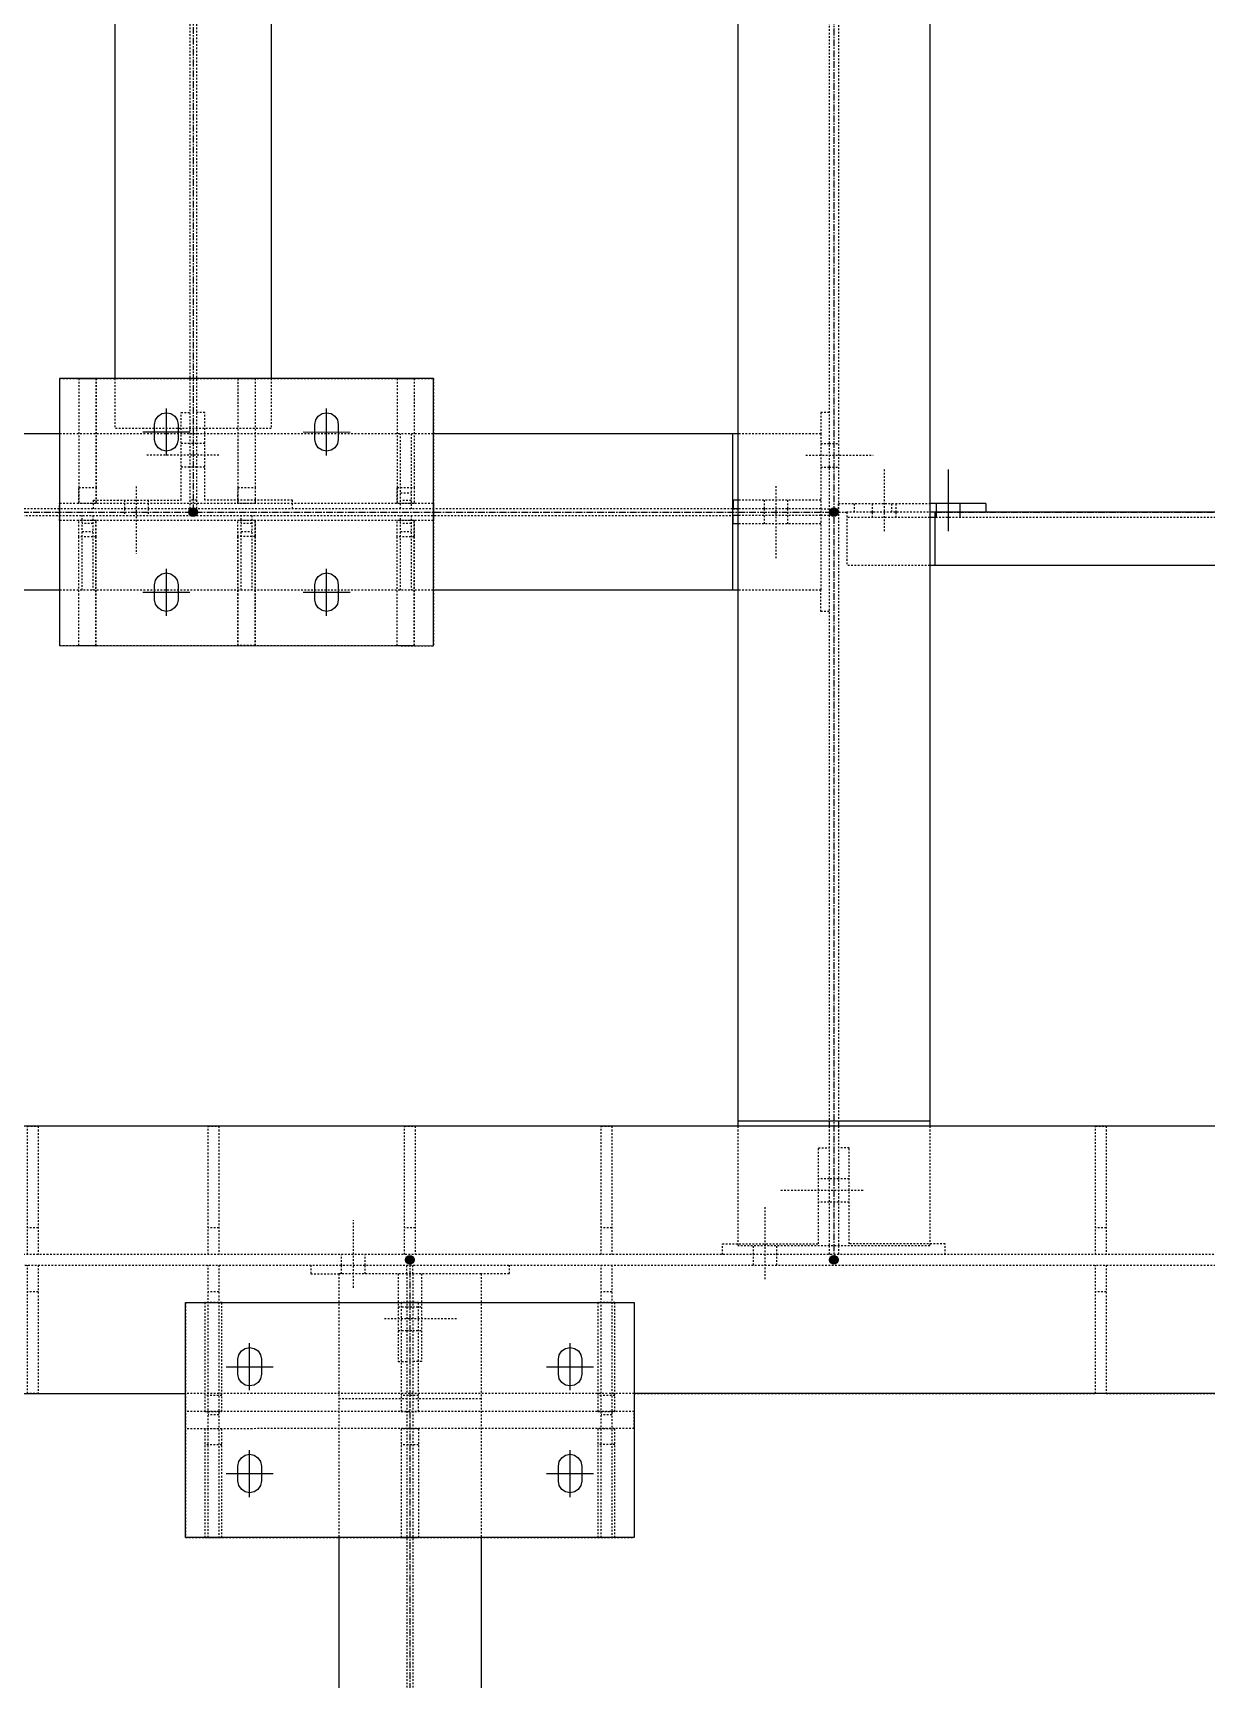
# Model space of a CAD drawing. Header units: millimetres. Extents: x 2102 to 20742, y 12631 to 26594.
# Drawn here: x 14482 to 15581, y 19128 to 20669 of the extents above; entities that cross this region are included whole.
import ezdxf

# ---------------------------------------------------------------- set-up
doc = ezdxf.new("R2010")
doc.units = ezdxf.units.MM
doc.linetypes.add('CENTER', pattern=[12.7, 7.9375, -1.5875, 1.5875, -1.5875])
doc.linetypes.add('DXK_LINE_DOT2', pattern=[3.9198, 1.9599, -1.9599])
for name, color, linetype in [('1', 7, 'Continuous'), ('2', 7, 'Continuous'), ('4', 7, 'Continuous')]:
    doc.layers.add(name, color=color, linetype=linetype)

# ---------------------------------------------------------------- blocks, each defined once
blk = doc.blocks.new('Part-116860372-116595 - 114867')
at = {"layer": '1', "color": 6, "linetype": 'DXK_LINE_DOT2'}
for p, q in [((17089.3, 19020.8), (17089.3, 18893.3)), ((17109.3, 19020.8), (17089.3, 19020.8)), ((17109.3, 18893.3), (17109.3, 19020.8)), ((17109.3, 18912.1), (17089.3, 18912.1)), ((17089.3, 18893.3), (17109.3, 18893.3))]:
    blk.add_line(p, q, dxfattribs=at)
blk = doc.blocks.new('Part-116860372-115945 - 114867')
at = {"layer": '1', "color": 6, "linetype": 'DXK_LINE_DOT2'}
for p, q in [((17213.3, 19064.6), (17213.3, 19054.6)), ((17213.3, 19054.6), (17246.1, 19054.6)), ((17315.8, 19054.6), (17315.8, 18952.1)), ((17325.8, 19054.6), (17325.8, 19064.6)), ((17315.8, 18952.1), (17325.8, 18952.1))]:
    blk.add_line(p, q, dxfattribs=at)
blk = doc.blocks.new('Part-116860372-114970 - 114867')
at = {"layer": '4', "linetype": 'Continuous'}
blk.add_hatch(color=4, dxfattribs=at).paths.add_polyline_path([(17825.6, 19940.8, -1), (17825.6, 19950.8, -1)])
at = {"layer": '1', "color": 6, "linetype": 'DXK_LINE_DOT2'}
for p, q in [((17356.8, 20037.3), (16919.3, 20037.3)), ((17810.2, 20037.3), (17713.1, 20037.3)), ((17810.2, 20037.3), (17810.2, 19854.3)), ((17706.8, 19949.8), (13838.1, 19949.8)), ((13838.1, 19941.9), (17706.8, 19941.9)), ((17810.2, 19949.8), (17713.1, 19949.8)), ((17810.2, 19941.9), (17713.1, 19941.9)), ((17356.8, 19854.3), (16919.3, 19854.3)), ((17810.2, 19854.3), (17706.8, 19854.3))]:
    blk.add_line(p, q, dxfattribs=at)
at = {"layer": '2', "color": 2, "linetype": 'Continuous'}
for p, q in [((16919.3, 20037.3), (13831.8, 20037.3)), ((17713.1, 20037.3), (17356.8, 20037.3)), ((17706.8, 20037.3), (17706.8, 19854.3)), ((17713.1, 19949.8), (17706.8, 19949.8)), ((17713.1, 19941.9), (17706.8, 19941.9)), ((16919.3, 19854.3), (13831.8, 19854.3)), ((17713.1, 19854.3), (17356.8, 19854.3))]:
    blk.add_line(p, q, dxfattribs=at)
at = {"layer": '4', "color": 4, "linetype": 'CENTER'}
blk.add_line((13700.6, 19945.8), (17825.6, 19945.8), dxfattribs=at)
at = {"layer": '4', "color": 4, "linetype": 'Continuous'}
blk.add_circle((17825.6, 19945.8), 5, dxfattribs=at)
blk = doc.blocks.new('Part-116860372-115044 - 114867')
at = {"layer": '4', "linetype": 'Continuous'}
for points in [[(17825.6, 19940.8, -1), (17825.6, 19950.8, -1)], [(19200.6, 19940.8, -1), (19200.6, 19950.8, -1)]]:
    blk.add_hatch(color=4, dxfattribs=at).paths.add_polyline_path(points)
at = {"layer": '1', "color": 6, "linetype": 'DXK_LINE_DOT2'}
for p, q in [((17840.9, 19945.8), (17840.9, 19883.3)), ((17944.3, 19945.8), (17840.9, 19945.8)), ((17938.1, 19939.6), (17840.9, 19939.6)), ((19111.1, 19939.6), (17944.3, 19939.6)), ((19111.1, 19945.8), (19187, 19945.8)), ((19187, 19939.6), (19117.3, 19939.6)), ((19187, 19945.8), (19187, 19883.3)), ((17938.1, 19883.3), (17840.9, 19883.3)), ((19187, 19883.3), (19117.3, 19883.3))]:
    blk.add_line(p, q, dxfattribs=at)
at = {"layer": '2', "color": 2, "linetype": 'Continuous'}
for p, q in [((17944.3, 19939.6), (17938.1, 19939.6)), ((19111.1, 19945.8), (17944.3, 19945.8)), ((17944.3, 19883.3), (17944.3, 19945.8)), ((19111.1, 19945.8), (19111.1, 19883.3)), ((19117.3, 19939.6), (19111.1, 19939.6)), ((19117.3, 19883.3), (17938.1, 19883.3))]:
    blk.add_line(p, q, dxfattribs=at)
at = {"layer": '4', "color": 4, "linetype": 'CENTER'}
for p, q in [((17825.6, 19945.8), (17840.9, 19945.8)), ((17944.3, 19945.8), (19111.1, 19945.8)), ((19187, 19945.8), (19200.6, 19945.8))]:
    blk.add_line(p, q, dxfattribs=at)
at = {"layer": '4', "color": 4, "linetype": 'Continuous'}
for centre in [(17825.6, 19945.8), (19200.6, 19945.8)]:
    blk.add_circle(centre, 5, dxfattribs=at)
blk = doc.blocks.new('Part-116860372-157426 - 114867')
at = {"layer": '1', "color": 6, "linetype": 'DXK_LINE_DOT2'}
for p, q in [((17093.1, 19227.1), (16894.3, 19227.1)), ((17323.1, 19227.1), (17105.6, 19227.1)), ((17553.1, 19227.1), (17335.6, 19227.1)), ((18131.8, 19227.1), (17565.6, 19227.1)), ((18343.1, 19227.1), (18144.3, 19227.1)), ((16894.3, 18914.6), (17066.8, 18914.6)), ((17591.8, 18914.6), (18131.8, 18914.6)), ((18144.3, 18914.6), (18316.8, 18914.6))]:
    blk.add_line(p, q, dxfattribs=at)
blk = doc.blocks.new('Bolt-116860372-115947 - 114867')
at = {"layer": '1', "color": 1, "linetype": 'DXK_LINE_DOT2'}
for p, q in [((17263.3, 19038.3), (17263.3, 19117.1)), ((17249.5, 19064.6), (17249.5, 19077.1)), ((17277, 19064.6), (17277, 19077.1)), ((17249.5, 19054.6), (17249.5, 19064.6)), ((17277, 19054.6), (17277, 19064.6))]:
    blk.add_line(p, q, dxfattribs=at)
blk = doc.blocks.new('Part-116860372-114969 - 114867')
at = {"layer": '4', "linetype": 'Continuous'}
blk.add_hatch(color=4, dxfattribs=at).paths.add_polyline_path([(17825.6, 19065.8, -1), (17825.6, 19075.8, -1)])
at = {"layer": '1', "color": 6, "linetype": 'DXK_LINE_DOT2'}
for p, q in [((17830.9, 24933.3), (17830.9, 19233.3)), ((17820.2, 23975.8), (17820.2, 19233.3)), ((17713.1, 19227.1), (17713.1, 19087.1)), ((17820.2, 19227.1), (17820.2, 19087.1)), ((17830.9, 19227.1), (17830.9, 19087.1)), ((17938.1, 19227.1), (17938.1, 19087.1)), ((17938.1, 19087.1), (17713.1, 19087.1))]:
    blk.add_line(p, q, dxfattribs=at)
at = {"layer": '2', "color": 2, "linetype": 'Continuous'}
for p, q in [((17713.1, 24939.6), (17713.1, 19227.1)), ((17938.1, 24939.6), (17938.1, 19227.1)), ((17938.1, 19233.3), (17713.1, 19233.3)), ((17820.2, 19233.3), (17820.2, 19227.1)), ((17830.9, 19233.3), (17830.9, 19227.1))]:
    blk.add_line(p, q, dxfattribs=at)
at = {"layer": '4', "color": 4, "linetype": 'CENTER'}
blk.add_line((17825.6, 25070.8), (17825.6, 19070.8), dxfattribs=at)
at = {"layer": '4', "color": 4, "linetype": 'Continuous'}
blk.add_circle((17825.6, 19070.8), 5, dxfattribs=at)
blk = doc.blocks.new('Part-116860372-114972 - 114867')
at = {"layer": '4', "linetype": 'Continuous'}
blk.add_hatch(color=4, dxfattribs=at).paths.add_polyline_path([(17075.6, 19940.8, -1), (17075.6, 19950.8, -1)])
at = {"layer": '1', "color": 6, "linetype": 'DXK_LINE_DOT2'}
for p, q in [((17071.6, 22461), (17071.6, 19959.8)), ((17079.5, 22461), (17079.5, 19959.8)), ((16984.1, 20102.1), (16984.1, 20043.6)), ((17167.1, 20102.1), (17167.1, 20043.6)), ((17167.1, 20043.6), (16984.1, 20043.6)), ((17079.5, 19959.8), (17071.6, 19959.8))]:
    blk.add_line(p, q, dxfattribs=at)
at = {"layer": '2', "color": 2, "linetype": 'Continuous'}
for p, q in [((16984.1, 21108.3), (16984.1, 20102.1)), ((17167.1, 21108.3), (17167.1, 20102.1))]:
    blk.add_line(p, q, dxfattribs=at)
at = {"layer": '4', "color": 4, "linetype": 'CENTER'}
blk.add_line((17075.6, 22570.8), (17075.6, 19945.8), dxfattribs=at)
at = {"layer": '4', "color": 4, "linetype": 'Continuous'}
blk.add_circle((17075.6, 19945.8), 5, dxfattribs=at)
blk = doc.blocks.new('Part-116860372-114988 - 114867')
at = {"layer": '4', "linetype": 'Continuous'}
blk.add_hatch(color=4, dxfattribs=at).paths.add_polyline_path([(17329.3, 19065.8, -1), (17329.3, 19075.8, -1)])
at = {"layer": '1', "color": 6, "linetype": 'DXK_LINE_DOT2'}
for p, q in [((17412.6, 19054.6), (17246.1, 19054.6)), ((17246.1, 19054.6), (17246.1, 18745.8)), ((17325.8, 19054.6), (17325.8, 15338.3)), ((17332.9, 19054.6), (17332.9, 15338.3)), ((17412.6, 19054.6), (17412.6, 18745.8)), ((17412.6, 18908.3), (17246.1, 18908.3))]:
    blk.add_line(p, q, dxfattribs=at)
at = {"layer": '2', "color": 2, "linetype": 'Continuous'}
for p, q in [((17246.1, 18745.8), (17246.1, 15645.8)), ((17412.6, 18745.8), (17412.6, 15645.8))]:
    blk.add_line(p, q, dxfattribs=at)
at = {"layer": '4', "color": 4, "linetype": 'CENTER'}
blk.add_line((17329.3, 19070.8), (17329.3, 15320.8), dxfattribs=at)
at = {"layer": '4', "color": 4, "linetype": 'Continuous'}
blk.add_circle((17329.3, 19070.8), 5, dxfattribs=at)
blk = doc.blocks.new('Bolt-116860372-149904 - 114867')
at = {"layer": '1', "color": 1, "linetype": 'DXK_LINE_DOT2'}
for p, q in [((17745.2, 19048.3), (17745.2, 19133.3)), ((17731.4, 19077.1), (17731.4, 19089.6)), ((17758.9, 19077.1), (17758.9, 19089.6)), ((17731.4, 19064.6), (17731.4, 19077.1)), ((17758.9, 19064.6), (17758.9, 19077.1))]:
    blk.add_line(p, q, dxfattribs=at)
blk = doc.blocks.new('Part-116860372-116450 - 114867')
at = {"layer": '1', "color": 6, "linetype": 'DXK_LINE_DOT2'}
for p, q in [((17318.2, 19949.8), (17318.2, 20037.3)), ((17330.7, 20037.3), (17330.7, 19949.8)), ((17318.2, 19968.5), (17330.7, 19968.5)), ((17330.7, 19959.3), (17318.2, 19959.3))]:
    blk.add_line(p, q, dxfattribs=at)
blk = doc.blocks.new('Part-116860372-115112 - 114867')
at = {"layer": '1', "color": 6, "linetype": 'DXK_LINE_DOT2'}
blk.add_line((17591.8, 18914.6), (17066.8, 18914.6), dxfattribs=at)
at = {"layer": '2', "color": 2, "linetype": 'Continuous'}
for p, q in [((20038.1, 19227.1), (9419.3, 19227.1)), ((9419.3, 18914.6), (17066.8, 18914.6)), ((18316.8, 18914.6), (17591.8, 18914.6))]:
    blk.add_line(p, q, dxfattribs=at)
blk = doc.blocks.new('Part-116860372-115114 - 114867')
at = {"layer": '1', "color": 6, "linetype": 'DXK_LINE_DOT2'}
for p, q in [((20038.1, 19077.1), (9419.3, 19077.1)), ((9419.3, 19064.6), (20038.1, 19064.6))]:
    blk.add_line(p, q, dxfattribs=at)
blk = doc.blocks.new('Part-116860372-116442 - 114867')
at = {"layer": '2', "color": 2, "linetype": 'Continuous'}
for p, q in [((16919.3, 20102.1), (16919.3, 19789.6)), ((17356.8, 20102), (16919.3, 20102.1)), ((17356.8, 19789.5), (17356.8, 20102)), ((16919.3, 19789.6), (17356.8, 19789.5))]:
    blk.add_line(p, q, dxfattribs=at)
blk = doc.blocks.new('Bolt-116860372-115772 - 114867')
at = {"layer": '1', "color": 1, "linetype": 'DXK_LINE_DOT2'}
for p, q in [((17884.7, 19923.3), (17884.7, 19995.8)), ((17870.9, 19945.8), (17870.9, 19955.8)), ((17898.4, 19945.8), (17898.4, 19955.8)), ((17870.9, 19939.6), (17870.9, 19945.8)), ((17898.4, 19939.6), (17898.4, 19945.8))]:
    blk.add_line(p, q, dxfattribs=at)
at = {"layer": '2', "color": 1, "linetype": 'Continuous'}
for p, q in [((17959.7, 19923.3), (17959.7, 19995.8)), ((17945.9, 19945.8), (17945.9, 19955.8)), ((17973.4, 19945.8), (17973.4, 19955.8)), ((17945.9, 19939.6), (17945.9, 19945.8)), ((17973.4, 19939.6), (17973.4, 19945.8))]:
    blk.add_line(p, q, dxfattribs=at)
blk = doc.blocks.new('Part-116860372-149910 - 114867')
at = {"layer": '1', "color": 6, "linetype": 'DXK_LINE_DOT2'}
for p, q in [((16881.8, 19077.1), (16881.8, 19227.1)), ((16881.8, 19227.1), (16894.3, 19227.1)), ((16894.3, 19227.1), (16894.3, 19077.1)), ((16894.3, 19108.3), (16881.8, 19108.3))]:
    blk.add_line(p, q, dxfattribs=at)
blk = doc.blocks.new('Part-116860372-116609 - 114867')
at = {"layer": '1', "color": 6, "linetype": 'DXK_LINE_DOT2'}
for p, q in [((17553.1, 19077.1), (17553.1, 19227.1)), ((17553.1, 19227.1), (17565.6, 19227.1)), ((17565.6, 19227.1), (17565.6, 19077.1)), ((17565.6, 19108.3), (17553.1, 19108.3))]:
    blk.add_line(p, q, dxfattribs=at)
blk = doc.blocks.new('Part-116860372-115512 - 114867')
at = {"layer": '1', "color": 6, "linetype": 'DXK_LINE_DOT2'}
for p, q in [((17089.5, 20062.3), (17079.5, 20062.3)), ((17089.5, 19959.8), (17089.5, 20062.3)), ((17079.5, 19959.8), (17079.5, 19949.8)), ((17192, 19959.8), (17089.5, 19959.8)), ((17192, 19949.8), (17192, 19959.8))]:
    blk.add_line(p, q, dxfattribs=at)
blk = doc.blocks.new('Part-116860372-149907 - 114867')
at = {"layer": '1', "color": 6, "linetype": 'DXK_LINE_DOT2'}
for p, q in [((18131.8, 18914.6), (18131.8, 19064.6)), ((18144.3, 19064.6), (18144.3, 18914.6)), ((18144.3, 19033.3), (18131.8, 19033.3)), ((18144.3, 18914.6), (18131.8, 18914.6))]:
    blk.add_line(p, q, dxfattribs=at)
blk = doc.blocks.new('Part-116860372-149911 - 114867')
at = {"layer": '1', "color": 6, "linetype": 'DXK_LINE_DOT2'}
for p, q in [((16881.8, 18914.6), (16881.8, 19064.6)), ((16894.3, 19064.6), (16894.3, 18914.6)), ((16894.3, 19033.3), (16881.8, 19033.3)), ((16894.3, 18914.6), (16881.8, 18914.6))]:
    blk.add_line(p, q, dxfattribs=at)
blk = doc.blocks.new('Part-116860372-116598 - 114867')
at = {"layer": '1', "color": 6, "linetype": 'DXK_LINE_DOT2'}
for p, q in [((17319.3, 19020.8), (17319.3, 18893.3)), ((17339.3, 19020.8), (17319.3, 19020.8)), ((17339.3, 18893.3), (17339.3, 19020.8)), ((17339.3, 18912.1), (17319.3, 18912.1)), ((17319.3, 18893.3), (17339.3, 18893.3))]:
    blk.add_line(p, q, dxfattribs=at)
blk = doc.blocks.new('Part-116860372-116596 - 114867')
at = {"layer": '1', "color": 6, "linetype": 'DXK_LINE_DOT2'}
for p, q in [((17066.8, 19020.8), (17591.8, 19020.9)), ((17066.8, 19020.8), (17066.8, 18745.8)), ((17591.8, 19020.9), (17591.8, 18745.9)), ((17066.8, 18745.8), (17591.8, 18745.9))]:
    blk.add_line(p, q, dxfattribs=at)
blk = doc.blocks.new('Part-116860372-115511 - 114867')
at = {"layer": '1', "color": 6, "linetype": 'DXK_LINE_DOT2'}
for p, q in [((17061.6, 19959.8), (17061.6, 20062.3)), ((17061.6, 20062.3), (17071.6, 20062.3)), ((16959.1, 19949.8), (16959.1, 19959.8)), ((16959.1, 19959.8), (17061.6, 19959.8)), ((17071.6, 19959.8), (17071.6, 19949.8))]:
    blk.add_line(p, q, dxfattribs=at)
blk = doc.blocks.new('Bolt-116860372-115513 - 114867')
at = {"layer": '1', "color": 1, "linetype": 'DXK_LINE_DOT2'}
for p, q in [((17071.6, 20026), (17061.6, 20026)), ((17079.5, 20026), (17071.6, 20026)), ((17089.5, 20026), (17079.5, 20026)), ((17105.8, 20012.3), (17020.8, 20012.3)), ((17071.6, 19998.5), (17061.6, 19998.5)), ((17079.5, 19998.5), (17071.6, 19998.5)), ((17089.5, 19998.5), (17079.5, 19998.5))]:
    blk.add_line(p, q, dxfattribs=at)
blk = doc.blocks.new('Part-116860372-115523 - 114867')
at = {"layer": '1', "color": 6, "linetype": 'DXK_LINE_DOT2'}
for p, q in [((17713.1, 19941.9), (17707.7, 19941.9)), ((17820.2, 19941.9), (17810.2, 19941.9)), ((17810.2, 19931.9), (17713.1, 19931.9)), ((17810.2, 19829.4), (17810.2, 19854.3)), ((17820.2, 19829.4), (17810.2, 19829.4))]:
    blk.add_line(p, q, dxfattribs=at)
at = {"layer": '2', "color": 2, "linetype": 'Continuous'}
for p, q in [((17707.7, 19931.9), (17707.7, 19941.9)), ((17713.1, 19931.9), (17707.7, 19931.9))]:
    blk.add_line(p, q, dxfattribs=at)
blk = doc.blocks.new('Part-116860372-115524 - 114867')
at = {"layer": '1', "color": 6, "linetype": 'DXK_LINE_DOT2'}
for p, q in [((17820.2, 20062.3), (17810.2, 20062.3)), ((17810.2, 20062.3), (17810.2, 20037.3)), ((17810.2, 19959.8), (17713.1, 19959.8)), ((17707.7, 19949.8), (17713.1, 19949.8)), ((17810.2, 19949.8), (17820.2, 19949.8))]:
    blk.add_line(p, q, dxfattribs=at)
at = {"layer": '2', "color": 2, "linetype": 'Continuous'}
for p, q in [((17707.7, 19959.8), (17707.7, 19949.8)), ((17713.1, 19959.8), (17707.7, 19959.8))]:
    blk.add_line(p, q, dxfattribs=at)
blk = doc.blocks.new('Bolt-116860372-115525 - 114867')
at = {"layer": '1', "color": 1, "linetype": 'DXK_LINE_DOT2'}
for p, q in [((17757.7, 19976), (17757.7, 19891)), ((17743.9, 19959.8), (17743.9, 19949.8)), ((17771.4, 19959.8), (17771.4, 19949.8)), ((17743.9, 19949.8), (17743.9, 19941.9)), ((17743.9, 19941.9), (17743.9, 19931.9)), ((17771.4, 19949.8), (17771.4, 19941.9)), ((17771.4, 19941.9), (17771.4, 19931.9))]:
    blk.add_line(p, q, dxfattribs=at)
blk = doc.blocks.new('Bolt-116860372-115529 - 114867')
at = {"layer": '1', "color": 1, "linetype": 'DXK_LINE_DOT2'}
for p, q in [((17009.1, 19975.8), (17009.1, 19897)), ((16995.4, 19959.8), (16995.4, 19949.8)), ((17022.9, 19959.8), (17022.9, 19949.8)), ((16995.4, 19949.8), (16995.4, 19941.9)), ((17022.9, 19949.8), (17022.9, 19941.9))]:
    blk.add_line(p, q, dxfattribs=at)
blk = doc.blocks.new('Bolt-116860372-115530 - 114867')
at = {"layer": '1', "color": 1, "linetype": 'DXK_LINE_DOT2'}
for p, q in [((17810.2, 20026), (17820.2, 20026)), ((17820.2, 20026), (17830.9, 20026)), ((17792.8, 20012.3), (17871.5, 20012.3)), ((17810.2, 19998.5), (17820.2, 19998.5)), ((17820.2, 19998.5), (17830.9, 19998.5))]:
    blk.add_line(p, q, dxfattribs=at)
blk = doc.blocks.new('Bolt-116860372-116449 - 114867')
at = {"layer": '2', "color": 1, "linetype": 'Continuous'}
for p, q in [((17030.6, 20048.3), (17031.6, 20053.6)), ((17031.6, 20053.6), (17034.6, 20058)), ((17034.6, 20058), (17039.1, 20061)), ((17039.1, 20061), (17044.3, 20062.1)), ((17044.3, 20012.1), (17044.3, 20067.1)), ((17044.3, 20062.1), (17044.3, 20062.1)), ((17044.3, 20062.1), (17049.6, 20061)), ((17049.6, 20061), (17054.1, 20058)), ((17054.1, 20058), (17057, 20053.6)), ((17057, 20053.6), (17058.1, 20048.3)), ((17218.1, 20048.3), (17219.1, 20053.6)), ((17219.1, 20053.6), (17222.1, 20058)), ((17222.1, 20058), (17226.6, 20061)), ((17226.6, 20061), (17231.8, 20062.1)), ((17231.8, 20012.1), (17231.8, 20067.1)), ((17231.8, 20062.1), (17231.8, 20062.1)), ((17231.8, 20062.1), (17237.1, 20061)), ((17237.1, 20061), (17241.6, 20058)), ((17241.6, 20058), (17244.5, 20053.6)), ((17244.5, 20053.6), (17245.6, 20048.3)), ((17016.8, 20039.6), (17071.8, 20039.6)), ((17030.6, 20030.8), (17030.6, 20048.3)), ((17058.1, 20048.3), (17058.1, 20030.8)), ((17204.3, 20039.6), (17259.3, 20039.5)), ((17218.1, 20030.8), (17218.1, 20048.3)), ((17245.6, 20048.3), (17245.6, 20030.8)), ((17031.6, 20025.6), (17030.6, 20030.8)), ((17034.6, 20021.1), (17031.6, 20025.6)), ((17039.1, 20018.1), (17034.6, 20021.1)), ((17044.3, 20017.1), (17039.1, 20018.1)), ((17049.6, 20018.1), (17044.3, 20017.1)), ((17044.3, 20017.1), (17044.3, 20017.1)), ((17054.1, 20021.1), (17049.6, 20018.1)), ((17057, 20025.6), (17054.1, 20021.1)), ((17058.1, 20030.8), (17057, 20025.6)), ((17219.1, 20025.5), (17218.1, 20030.8)), ((17222.1, 20021.1), (17219.1, 20025.5)), ((17226.6, 20018.1), (17222.1, 20021.1)), ((17231.8, 20017.1), (17226.6, 20018.1)), ((17237.1, 20018.1), (17231.8, 20017.1)), ((17231.8, 20017.1), (17231.8, 20017.1)), ((17241.6, 20021.1), (17237.1, 20018.1)), ((17244.5, 20025.5), (17241.6, 20021.1)), ((17245.6, 20030.8), (17244.5, 20025.5)), ((17044.3, 19824.6), (17044.3, 19879.6)), ((17231.8, 19824.6), (17231.8, 19879.6)), ((17030.6, 19860.8), (17031.6, 19866.1)), ((17030.6, 19843.3), (17030.6, 19860.8)), ((17031.6, 19866.1), (17034.6, 19870.5)), ((17034.6, 19870.5), (17039.1, 19873.5)), ((17039.1, 19873.5), (17044.3, 19874.6)), ((17044.3, 19874.6), (17044.3, 19874.6)), ((17044.3, 19874.6), (17049.6, 19873.5)), ((17049.6, 19873.5), (17054, 19870.5)), ((17054, 19870.5), (17057, 19866.1)), ((17057, 19866.1), (17058.1, 19860.8)), ((17058.1, 19860.8), (17058.1, 19843.3)), ((17218.1, 19860.8), (17219.1, 19866.1)), ((17218.1, 19843.3), (17218.1, 19860.8)), ((17219.1, 19866.1), (17222.1, 19870.5)), ((17222.1, 19870.5), (17226.6, 19873.5)), ((17226.6, 19873.5), (17231.8, 19874.6)), ((17231.8, 19874.6), (17231.8, 19874.6)), ((17231.8, 19874.6), (17237.1, 19873.5)), ((17237.1, 19873.5), (17241.5, 19870.5)), ((17241.5, 19870.5), (17244.5, 19866.1)), ((17244.5, 19866.1), (17245.6, 19860.8)), ((17245.6, 19860.8), (17245.6, 19843.3)), ((17016.8, 19852.1), (17071.8, 19852.1)), ((17031.6, 19838.1), (17030.6, 19843.3)), ((17058.1, 19843.3), (17057, 19838.1)), ((17204.3, 19852.1), (17259.3, 19852)), ((17219.1, 19838), (17218.1, 19843.3)), ((17245.6, 19843.3), (17244.5, 19838)), ((17034.6, 19833.6), (17031.6, 19838.1)), ((17039.1, 19830.6), (17034.6, 19833.6)), ((17044.3, 19829.6), (17039.1, 19830.6)), ((17049.6, 19830.6), (17044.3, 19829.6)), ((17044.3, 19829.6), (17044.3, 19829.6)), ((17054, 19833.6), (17049.6, 19830.6)), ((17057, 19838.1), (17054, 19833.6)), ((17222.1, 19833.6), (17219.1, 19838)), ((17226.6, 19830.6), (17222.1, 19833.6)), ((17231.8, 19829.6), (17226.6, 19830.6)), ((17237.1, 19830.6), (17231.8, 19829.6)), ((17231.8, 19829.6), (17231.8, 19829.6)), ((17241.5, 19833.6), (17237.1, 19830.6)), ((17244.5, 19838), (17241.5, 19833.6))]:
    blk.add_line(p, q, dxfattribs=at)
blk = doc.blocks.new('Bolt-116860372-115946 - 114867')
at = {"layer": '1', "color": 1, "linetype": 'DXK_LINE_DOT2'}
for p, q in [((17315.8, 19015.8), (17325.8, 19015.8)), ((17325.8, 19015.8), (17332.9, 19015.8)), ((17332.9, 19015.8), (17342.9, 19015.8)), ((17299.5, 19002.1), (17384.5, 19002.1)), ((17315.8, 18988.3), (17325.8, 18988.3)), ((17325.8, 18988.3), (17332.9, 18988.3)), ((17332.9, 18988.3), (17342.9, 18988.3))]:
    blk.add_line(p, q, dxfattribs=at)
blk = doc.blocks.new('Part-116860372-116447 - 114867')
at = {"layer": '1', "color": 6, "linetype": 'DXK_LINE_DOT2'}
for p, q in [((16962, 19935.8), (16941.9, 19935.8)), ((16941.9, 19917), (16941.9, 19935.8)), ((16962, 19917), (16941.9, 19917)), ((16941.9, 19789.6), (16941.9, 19917)), ((16942, 19917), (16942, 19935.8)), ((16942, 19789.6), (16942, 19917)), ((16961.9, 19917), (16961.9, 19935.8)), ((16961.9, 19935.8), (16962, 19935.8)), ((16961.9, 19789.5), (16961.9, 19917)), ((16962, 19917), (16962, 19935.8)), ((16962, 19789.6), (16962, 19917)), ((16961.9, 19789.5), (16962, 19789.5))]:
    blk.add_line(p, q, dxfattribs=at)
at = {"layer": '2', "color": 2, "linetype": 'Continuous'}
for p, q in [((16941.9, 19789.5), (16941.9, 19789.6)), ((16962, 19789.5), (16941.9, 19789.5)), ((16942, 19789.5), (16942, 19789.6)), ((16962, 19789.5), (16962, 19789.6))]:
    blk.add_line(p, q, dxfattribs=at)
blk = doc.blocks.new('Part-116860372-116441 - 114867')
at = {"layer": '1', "color": 6, "linetype": 'DXK_LINE_DOT2'}
for p, q in [((17314.4, 20102), (17314.4, 19974.6)), ((17314.5, 20102.1), (17334.4, 20102.1)), ((17314.5, 20102), (17314.5, 19974.6)), ((17334.4, 20102.1), (17334.4, 19974.6)), ((17334.5, 20102), (17334.5, 19974.6)), ((17314.4, 19974.6), (17314.4, 19955.8)), ((17314.4, 19974.6), (17334.5, 19974.6)), ((17314.5, 19955.8), (17314.5, 19974.6)), ((17334.4, 19974.6), (17334.4, 19955.8)), ((17334.5, 19974.6), (17334.5, 19955.8)), ((17314.4, 19955.8), (17314.5, 19955.8)), ((17334.5, 19955.8), (17314.4, 19955.8))]:
    blk.add_line(p, q, dxfattribs=at)
at = {"layer": '2', "color": 2, "linetype": 'Continuous'}
for p, q in [((17314.5, 20102.1), (17314.4, 20102.1)), ((17314.4, 20102.1), (17314.4, 20102)), ((17314.4, 20102.1), (17314.5, 20102.1)), ((17314.5, 20102.1), (17314.5, 20102)), ((17314.5, 20102.1), (17334.5, 20102.1)), ((17334.5, 20102.1), (17334.5, 20102))]:
    blk.add_line(p, q, dxfattribs=at)
blk = doc.blocks.new('Part-116860372-116608 - 114867')
at = {"layer": '1', "color": 6, "linetype": 'DXK_LINE_DOT2'}
for p, q in [((17553.1, 18745.9), (17553.1, 19064.6)), ((17565.6, 19064.6), (17565.6, 18745.9)), ((17565.6, 19033.3), (17553.1, 19033.3)), ((17565.6, 18889.6), (17553.1, 18889.6)), ((17565.6, 18745.9), (17553.1, 18745.9))]:
    blk.add_line(p, q, dxfattribs=at)
blk = doc.blocks.new('Part-116860372-116612 - 114867')
at = {"layer": '1', "color": 6, "linetype": 'DXK_LINE_DOT2'}
for p, q in [((17093.1, 19077.1), (17093.1, 19227.1)), ((17093.1, 19227.1), (17105.6, 19227.1)), ((17105.6, 19227.1), (17105.6, 19077.1)), ((17105.6, 19108.3), (17093.1, 19108.3))]:
    blk.add_line(p, q, dxfattribs=at)
blk = doc.blocks.new('Part-116860372-115769 - 114867')
at = {"layer": '1', "color": 6, "linetype": 'DXK_LINE_DOT2'}
for p, q in [((17830.9, 19945.8), (17830.9, 19955.8)), ((17830.9, 19955.8), (17938.1, 19955.8)), ((17849.7, 19945.8), (17849.7, 19955.8)), ((17893.4, 19945.8), (17893.4, 19955.8))]:
    blk.add_line(p, q, dxfattribs=at)
at = {"layer": '2', "color": 2, "linetype": 'Continuous'}
for p, q in [((18003.4, 19955.8), (17938.1, 19955.8)), ((18003.4, 19955.8), (18003.4, 19945.8)), ((17944.3, 19945.8), (17938.1, 19945.8))]:
    blk.add_line(p, q, dxfattribs=at)
blk = doc.blocks.new('Part-116860372-116593 - 114867')
at = {"layer": '1', "color": 6, "linetype": 'DXK_LINE_DOT2'}
for p, q in [((17591.8, 18893.4), (17066.8, 18893.3)), ((17066.8, 18873.3), (17066.8, 18893.3)), ((17591.8, 18873.4), (17591.8, 18893.4)), ((17591.8, 18873.4), (17066.8, 18873.3))]:
    blk.add_line(p, q, dxfattribs=at)
blk = doc.blocks.new('Part-116860372-116597 - 114867')
at = {"layer": '1', "color": 6, "linetype": 'DXK_LINE_DOT2'}
for p, q in [((17109.3, 18873.3), (17089.3, 18873.3)), ((17089.3, 18873.3), (17089.3, 18745.8)), ((17109.3, 18745.8), (17109.3, 18873.3)), ((17109.3, 18854.5), (17089.3, 18854.5)), ((17089.3, 18745.8), (17109.3, 18745.8))]:
    blk.add_line(p, q, dxfattribs=at)
blk = doc.blocks.new('Part-116860372-115944 - 114867')
at = {"layer": '1', "color": 6, "linetype": 'DXK_LINE_DOT2'}
for p, q in [((17332.9, 19054.6), (17332.9, 19064.6)), ((17342.9, 19054.6), (17342.9, 18952.1)), ((17445.4, 19054.6), (17412.6, 19054.6)), ((17445.4, 19064.6), (17445.4, 19054.6)), ((17342.9, 18952.1), (17332.9, 18952.1))]:
    blk.add_line(p, q, dxfattribs=at)
blk = doc.blocks.new('Part-116860372-116601 - 114867')
at = {"layer": '1', "color": 6, "linetype": 'DXK_LINE_DOT2'}
for p, q in [((17569.3, 18873.3), (17549.3, 18873.3)), ((17549.3, 18873.3), (17549.3, 18745.9)), ((17569.3, 18745.9), (17569.3, 18873.3)), ((17569.3, 18854.6), (17549.3, 18854.6)), ((17549.3, 18745.9), (17569.3, 18745.9))]:
    blk.add_line(p, q, dxfattribs=at)
blk = doc.blocks.new('Part-116860372-115991 - 114867')
at = {"layer": '1', "color": 6, "linetype": 'DXK_LINE_DOT2'}
for p, q in [((17807.7, 19089.6), (17807.7, 19202.1)), ((17807.7, 19202.1), (17820.2, 19202.1)), ((17695.2, 19077.1), (17695.2, 19089.6)), ((17695.2, 19089.6), (17807.7, 19089.6)), ((17820.2, 19087.1), (17820.2, 19077.1))]:
    blk.add_line(p, q, dxfattribs=at)
blk = doc.blocks.new('Part-116860372-115992 - 114867')
at = {"layer": '1', "color": 6, "linetype": 'DXK_LINE_DOT2'}
for p, q in [((17843.4, 19202.1), (17830.9, 19202.1)), ((17843.4, 19089.6), (17843.4, 19202.1)), ((17955.9, 19089.6), (17843.4, 19089.6)), ((17955.9, 19077.1), (17955.9, 19089.6)), ((17830.9, 19087.1), (17830.9, 19077.1))]:
    blk.add_line(p, q, dxfattribs=at)
blk = doc.blocks.new('Bolt-116860372-115993 - 114867')
at = {"layer": '1', "color": 1, "linetype": 'DXK_LINE_DOT2'}
for p, q in [((17820.2, 19165.8), (17807.7, 19165.8)), ((17830.9, 19165.8), (17820.2, 19165.8)), ((17843.4, 19165.8), (17830.9, 19165.8)), ((17859.7, 19152.1), (17762.2, 19152.1)), ((17820.2, 19138.3), (17807.7, 19138.3)), ((17830.9, 19138.3), (17820.2, 19138.3)), ((17843.4, 19138.3), (17830.9, 19138.3))]:
    blk.add_line(p, q, dxfattribs=at)
blk = doc.blocks.new('Part-116860372-116448 - 114867')
at = {"layer": '1', "color": 6, "linetype": 'DXK_LINE_DOT2'}
for p, q in [((17148.1, 19935.8), (17128.1, 19935.8)), ((17128.2, 19917.1), (17128.1, 19935.8)), ((17128.1, 19917.1), (17128.1, 19935.8)), ((17148.2, 19917.1), (17128.1, 19917.1)), ((17128.1, 19789.6), (17128.1, 19917.1)), ((17128.2, 19789.6), (17128.2, 19917.1)), ((17148.1, 19935.8), (17148.2, 19917.1)), ((17148.1, 19917.1), (17148.1, 19935.8)), ((17148.1, 19935.8), (17148.1, 19935.8)), ((17148.1, 19789.6), (17148.1, 19917.1)), ((17148.2, 19917.1), (17148.2, 19789.6)), ((17148.2, 19789.6), (17128.1, 19789.6)), ((17148.1, 19789.6), (17148.2, 19789.6))]:
    blk.add_line(p, q, dxfattribs=at)
blk = doc.blocks.new('Part-116860372-116452 - 114867')
at = {"layer": '1', "color": 6, "linetype": 'DXK_LINE_DOT2'}
for p, q in [((17131.9, 19854.3), (17131.9, 19941.9)), ((17144.4, 19941.9), (17144.4, 19854.3)), ((17144.4, 19932.4), (17131.9, 19932.4)), ((17131.9, 19923.1), (17144.4, 19923.1))]:
    blk.add_line(p, q, dxfattribs=at)
blk = doc.blocks.new('Part-116860372-116440 - 114867')
at = {"layer": '1', "color": 6, "linetype": 'DXK_LINE_DOT2'}
for p, q in [((16919.4, 19935.8), (16919.4, 19955.8)), ((16919.4, 19935.8), (16919.4, 19955.8)), ((16919.4, 19955.8), (16919.4, 19955.8)), ((17356.8, 19955.8), (16919.4, 19955.8)), ((17356.9, 19935.8), (17356.9, 19955.8)), ((16919.4, 19935.8), (16919.4, 19935.8)), ((17356.8, 19935.8), (16919.4, 19935.8))]:
    blk.add_line(p, q, dxfattribs=at)
at = {"layer": '2', "color": 2, "linetype": 'Continuous'}
for p, q in [((17356.8, 19955.8), (17356.9, 19955.8)), ((17356.9, 19955.8), (17356.9, 19935.8)), ((17356.9, 19935.8), (17356.8, 19935.8))]:
    blk.add_line(p, q, dxfattribs=at)
blk = doc.blocks.new('Part-116860372-116444 - 114867')
at = {"layer": '1', "color": 6, "linetype": 'DXK_LINE_DOT2'}
for p, q in [((17128.1, 20102.1), (17128.2, 20102.1)), ((17128.1, 20102.1), (17128.1, 19974.5)), ((17128.1, 20102.1), (17148.2, 20102.1)), ((17128.2, 19974.5), (17128.2, 20102.1)), ((17148.1, 20102.1), (17148.1, 19974.5)), ((17148.2, 20102.1), (17148.2, 19974.5)), ((17128.1, 19955.8), (17128.2, 19974.5)), ((17128.1, 19974.5), (17128.1, 19955.8)), ((17128.1, 19974.5), (17148.2, 19974.5)), ((17148.2, 19974.5), (17148.1, 19955.8)), ((17148.1, 19974.5), (17148.1, 19955.8)), ((17128.1, 19955.8), (17128.1, 19955.8)), ((17148.1, 19955.8), (17128.1, 19955.8))]:
    blk.add_line(p, q, dxfattribs=at)
blk = doc.blocks.new('Part-116860372-116443 - 114867')
at = {"layer": '1', "color": 6, "linetype": 'DXK_LINE_DOT2'}
for p, q in [((16941.9, 20102.1), (16941.9, 19974.6)), ((16942, 20102.1), (16942, 19974.6)), ((16942, 20102.1), (16961.9, 20102.1)), ((16961.9, 20102.1), (16961.9, 19974.6)), ((16962, 20102.1), (16962, 19974.6)), ((16941.9, 19974.6), (16941.9, 19955.8)), ((16941.9, 19974.6), (16962, 19974.6)), ((16942, 19955.8), (16942, 19974.6)), ((16961.9, 19974.6), (16961.9, 19955.8)), ((16962, 19974.6), (16962, 19955.8)), ((16941.9, 19955.8), (16942, 19955.8)), ((16962, 19955.8), (16941.9, 19955.8))]:
    blk.add_line(p, q, dxfattribs=at)
at = {"layer": '2', "color": 2, "linetype": 'Continuous'}
for p, q in [((16942, 20102.1), (16941.9, 20102.1)), ((16941.9, 20102.1), (16941.9, 20102.1)), ((16941.9, 20102.1), (16942, 20102.1)), ((16942, 20102.1), (16942, 20102.1)), ((16942, 20102.1), (16962, 20102.1)), ((16962, 20102.1), (16962, 20102.1))]:
    blk.add_line(p, q, dxfattribs=at)
blk = doc.blocks.new('Part-116860372-116445 - 114867')
at = {"layer": '1', "color": 6, "linetype": 'DXK_LINE_DOT2'}
for p, q in [((16919.3, 20102.1), (16919.3, 19789.6)), ((16919.3, 20102.1), (17356.8, 20102)), ((17356.8, 20102), (17356.8, 19789.5)), ((16919.3, 19789.6), (17356.8, 19789.5))]:
    blk.add_line(p, q, dxfattribs=at)
blk = doc.blocks.new('Part-116860372-116446 - 114867')
at = {"layer": '1', "color": 6, "linetype": 'DXK_LINE_DOT2'}
for p, q in [((17334.5, 19935.8), (17314.4, 19935.8)), ((17314.4, 19917), (17314.4, 19935.8)), ((17334.5, 19917), (17314.4, 19917)), ((17314.4, 19789.5), (17314.4, 19917)), ((17314.5, 19917), (17314.5, 19935.8)), ((17314.5, 19789.5), (17314.5, 19917)), ((17334.4, 19917), (17334.4, 19935.8)), ((17334.4, 19935.8), (17334.5, 19935.8)), ((17334.4, 19789.5), (17334.4, 19917)), ((17334.5, 19935.8), (17334.5, 19917)), ((17334.5, 19917), (17334.5, 19789.5)), ((17334.4, 19789.5), (17334.5, 19789.5))]:
    blk.add_line(p, q, dxfattribs=at)
at = {"layer": '2', "color": 2, "linetype": 'Continuous'}
blk.add_line((17334.5, 19789.5), (17314.4, 19789.5), dxfattribs=at)
blk = doc.blocks.new('Part-116860372-116451 - 114867')
at = {"layer": '1', "color": 6, "linetype": 'DXK_LINE_DOT2'}
for p, q in [((17318.2, 19854.3), (17318.2, 19941.9)), ((17330.7, 19941.9), (17330.7, 19854.3)), ((17330.7, 19932.4), (17318.2, 19932.4)), ((17318.2, 19923.1), (17330.7, 19923.1))]:
    blk.add_line(p, q, dxfattribs=at)
blk = doc.blocks.new('Part-116860372-116453 - 114867')
at = {"layer": '1', "color": 6, "linetype": 'DXK_LINE_DOT2'}
for p, q in [((16945.7, 19854.3), (16945.7, 19941.9)), ((16958.2, 19941.9), (16958.2, 19854.3)), ((16958.2, 19932.4), (16945.7, 19932.4)), ((16945.7, 19923.1), (16958.2, 19923.1))]:
    blk.add_line(p, q, dxfattribs=at)
blk = doc.blocks.new('Part-116860372-116594 - 114867')
at = {"layer": '2', "color": 2, "linetype": 'Continuous'}
for p, q in [((17066.8, 19020.8), (17591.8, 19020.9)), ((17066.8, 18745.8), (17066.8, 19020.8)), ((17591.8, 19020.9), (17591.8, 18745.9)), ((17591.8, 18745.9), (17066.8, 18745.8))]:
    blk.add_line(p, q, dxfattribs=at)
blk = doc.blocks.new('Part-116860372-116599 - 114867')
at = {"layer": '1', "color": 6, "linetype": 'DXK_LINE_DOT2'}
for p, q in [((17339.3, 18873.3), (17319.3, 18873.3)), ((17319.3, 18873.3), (17319.3, 18745.8)), ((17339.3, 18873.3), (17339.3, 18745.8)), ((17339.3, 18854.5), (17319.3, 18854.5))]:
    blk.add_line(p, q, dxfattribs=at)
at = {"layer": '2', "color": 2, "linetype": 'Continuous'}
for p, q in [((17319.3, 18745.8), (17319.3, 18745.8)), ((17319.3, 18745.8), (17339.3, 18745.8)), ((17339.3, 18745.8), (17339.3, 18745.8))]:
    blk.add_line(p, q, dxfattribs=at)
blk = doc.blocks.new('Part-116860372-116600 - 114867')
at = {"layer": '1', "color": 6, "linetype": 'DXK_LINE_DOT2'}
for p, q in [((17549.3, 19020.9), (17549.3, 18893.4)), ((17569.3, 19020.9), (17549.3, 19020.9)), ((17569.3, 18893.4), (17569.3, 19020.9)), ((17569.3, 18912.1), (17549.3, 18912.1)), ((17549.3, 18893.4), (17569.3, 18893.4))]:
    blk.add_line(p, q, dxfattribs=at)
blk = doc.blocks.new('Bolt-116860372-116602 - 114867')
at = {"layer": '2', "color": 1, "linetype": 'Continuous'}
for p, q in [((17141.8, 18918.3), (17141.8, 18973.3)), ((17516.8, 18918.3), (17516.8, 18973.3)), ((17128.1, 18954.6), (17129.1, 18959.8)), ((17128.1, 18937.1), (17128.1, 18954.6)), ((17129.1, 18959.8), (17132.1, 18964.3)), ((17132.1, 18964.3), (17136.6, 18967.3)), ((17136.6, 18967.3), (17141.8, 18968.3)), ((17141.8, 18968.3), (17141.8, 18968.3)), ((17141.8, 18968.3), (17147.1, 18967.3)), ((17147.1, 18967.3), (17151.6, 18964.3)), ((17151.6, 18964.3), (17154.5, 18959.8)), ((17154.5, 18959.8), (17155.6, 18954.6)), ((17155.6, 18954.6), (17155.6, 18937.1)), ((17503.1, 18954.5), (17504.1, 18959.8)), ((17503.1, 18937), (17503.1, 18954.5)), ((17504.1, 18959.8), (17507.1, 18964.3)), ((17507.1, 18964.3), (17511.6, 18967.2)), ((17511.6, 18967.2), (17516.8, 18968.3)), ((17516.8, 18968.3), (17516.8, 18968.3)), ((17516.8, 18968.3), (17522.1, 18967.2)), ((17522.1, 18967.2), (17526.6, 18964.3)), ((17526.6, 18964.3), (17529.5, 18959.8)), ((17529.5, 18959.8), (17530.6, 18954.5)), ((17530.6, 18954.5), (17530.6, 18937)), ((17114.3, 18945.8), (17169.3, 18945.8)), ((17129.1, 18931.8), (17128.1, 18937.1)), ((17155.6, 18937.1), (17154.5, 18931.8)), ((17489.3, 18945.8), (17544.3, 18945.8)), ((17504.1, 18931.8), (17503.1, 18937)), ((17530.6, 18937), (17529.5, 18931.8)), ((17132.1, 18927.4), (17129.1, 18931.8)), ((17136.6, 18924.4), (17132.1, 18927.4)), ((17141.8, 18923.3), (17136.6, 18924.4)), ((17147.1, 18924.4), (17141.8, 18923.3)), ((17141.8, 18923.3), (17141.8, 18923.3)), ((17151.6, 18927.3), (17147.1, 18924.4)), ((17154.5, 18931.8), (17151.6, 18927.3)), ((17507.1, 18927.3), (17504.1, 18931.8)), ((17511.6, 18924.3), (17507.1, 18927.3)), ((17516.8, 18923.3), (17511.6, 18924.3)), ((17522.1, 18924.3), (17516.8, 18923.3)), ((17516.8, 18923.3), (17516.8, 18923.3)), ((17526.6, 18927.3), (17522.1, 18924.3)), ((17529.5, 18931.8), (17526.6, 18927.3)), ((17129.1, 18834.8), (17132.1, 18839.3)), ((17132.1, 18839.3), (17136.6, 18842.3)), ((17136.6, 18842.3), (17141.8, 18843.3)), ((17141.8, 18793.3), (17141.8, 18848.3)), ((17141.8, 18843.3), (17141.8, 18843.3)), ((17141.8, 18843.3), (17147.1, 18842.3)), ((17147.1, 18842.3), (17151.5, 18839.3)), ((17151.5, 18839.3), (17154.5, 18834.8)), ((17504.1, 18834.8), (17507.1, 18839.3)), ((17507.1, 18839.3), (17511.6, 18842.2)), ((17511.6, 18842.2), (17516.8, 18843.3)), ((17516.8, 18793.3), (17516.8, 18848.3)), ((17516.8, 18843.3), (17516.8, 18843.3)), ((17516.8, 18843.3), (17522.1, 18842.2)), ((17522.1, 18842.2), (17526.5, 18839.3)), ((17526.5, 18839.3), (17529.5, 18834.8)), ((17114.3, 18820.8), (17169.3, 18820.8)), ((17128.1, 18829.6), (17129.1, 18834.8)), ((17128.1, 18812.1), (17128.1, 18829.6)), ((17154.5, 18834.8), (17155.6, 18829.6)), ((17155.6, 18829.6), (17155.6, 18812.1)), ((17489.3, 18820.8), (17544.3, 18820.8)), ((17503.1, 18829.5), (17504.1, 18834.8)), ((17503.1, 18812), (17503.1, 18829.5)), ((17529.5, 18834.8), (17530.6, 18829.5)), ((17530.6, 18829.5), (17530.6, 18812)), ((17129.1, 18806.8), (17128.1, 18812.1)), ((17132.1, 18802.4), (17129.1, 18806.8)), ((17136.6, 18799.4), (17132.1, 18802.4)), ((17151.5, 18802.3), (17147.1, 18799.4)), ((17154.5, 18806.8), (17151.5, 18802.3)), ((17155.6, 18812.1), (17154.5, 18806.8)), ((17504.1, 18806.8), (17503.1, 18812)), ((17507.1, 18802.3), (17504.1, 18806.8)), ((17511.6, 18799.3), (17507.1, 18802.3)), ((17526.5, 18802.3), (17522.1, 18799.3)), ((17529.5, 18806.8), (17526.5, 18802.3)), ((17530.6, 18812), (17529.5, 18806.8)), ((17141.8, 18798.3), (17136.6, 18799.4)), ((17147.1, 18799.4), (17141.8, 18798.3)), ((17141.8, 18798.3), (17141.8, 18798.3)), ((17516.8, 18798.3), (17511.6, 18799.3)), ((17522.1, 18799.3), (17516.8, 18798.3)), ((17516.8, 18798.3), (17516.8, 18798.3))]:
    blk.add_line(p, q, dxfattribs=at)
blk = doc.blocks.new('Part-116860372-116610 - 114867')
at = {"layer": '1', "color": 6, "linetype": 'DXK_LINE_DOT2'}
for p, q in [((17323.1, 19077.1), (17323.1, 19227.1)), ((17323.1, 19227.1), (17335.6, 19227.1)), ((17335.6, 19227.1), (17335.6, 19077.1)), ((17335.6, 19108.3), (17323.1, 19108.3))]:
    blk.add_line(p, q, dxfattribs=at)
blk = doc.blocks.new('Part-116860372-116611 - 114867')
at = {"layer": '1', "color": 6, "linetype": 'DXK_LINE_DOT2'}
for p, q in [((17093.1, 18745.9), (17093.1, 19064.6)), ((17105.6, 19064.6), (17105.6, 18745.9)), ((17105.6, 19033.3), (17093.1, 19033.3)), ((17105.6, 18889.6), (17093.1, 18889.6)), ((17105.6, 18745.9), (17093.1, 18745.9))]:
    blk.add_line(p, q, dxfattribs=at)
blk = doc.blocks.new('Part-116860372-149906 - 114867')
at = {"layer": '1', "color": 6, "linetype": 'DXK_LINE_DOT2'}
for p, q in [((18131.8, 19077.1), (18131.8, 19227.1)), ((18131.8, 19227.1), (18144.3, 19227.1)), ((18144.3, 19227.1), (18144.3, 19077.1)), ((18144.3, 19108.3), (18131.8, 19108.3))]:
    blk.add_line(p, q, dxfattribs=at)

msp = doc.modelspace()

# ---------------------------------------------------------------- block references
at = {"xscale": 0.8, "yscale": 0.8, "zscale": 0.8}
for name in ['Part-116860372-114969 - 114867', 'Part-116860372-114972 - 114867', 'Part-116860372-116442 - 114867', 'Part-116860372-116445 - 114867', 'Part-116860372-116443 - 114867', 'Part-116860372-116444 - 114867', 'Part-116860372-116441 - 114867', 'Part-116860372-115511 - 114867', 'Bolt-116860372-116449 - 114867', 'Part-116860372-115512 - 114867', 'Part-116860372-115524 - 114867', 'Part-116860372-114970 - 114867', 'Bolt-116860372-115513 - 114867', 'Part-116860372-116450 - 114867', 'Bolt-116860372-115530 - 114867', 'Bolt-116860372-115772 - 114867', 'Bolt-116860372-115529 - 114867', 'Bolt-116860372-115525 - 114867', 'Part-116860372-116440 - 114867', 'Part-116860372-116453 - 114867', 'Part-116860372-116452 - 114867', 'Part-116860372-116451 - 114867', 'Part-116860372-115523 - 114867', 'Part-116860372-115044 - 114867', 'Part-116860372-115769 - 114867', 'Part-116860372-116447 - 114867', 'Part-116860372-116448 - 114867', 'Part-116860372-116446 - 114867', 'Part-116860372-157426 - 114867', 'Part-116860372-115112 - 114867', 'Part-116860372-149910 - 114867', 'Part-116860372-116612 - 114867', 'Part-116860372-116610 - 114867', 'Part-116860372-116609 - 114867', 'Part-116860372-149906 - 114867', 'Part-116860372-115991 - 114867', 'Part-116860372-115992 - 114867', 'Bolt-116860372-115993 - 114867', 'Bolt-116860372-149904 - 114867', 'Bolt-116860372-115947 - 114867', 'Part-116860372-115114 - 114867', 'Part-116860372-114988 - 114867', 'Part-116860372-149911 - 114867', 'Part-116860372-116611 - 114867', 'Part-116860372-115945 - 114867', 'Part-116860372-115944 - 114867', 'Part-116860372-116608 - 114867', 'Part-116860372-149907 - 114867', 'Part-116860372-116596 - 114867', 'Part-116860372-116594 - 114867', 'Part-116860372-116595 - 114867', 'Part-116860372-116598 - 114867', 'Part-116860372-116600 - 114867', 'Bolt-116860372-115946 - 114867', 'Bolt-116860372-116602 - 114867', 'Part-116860372-116593 - 114867', 'Part-116860372-116597 - 114867', 'Part-116860372-116599 - 114867', 'Part-116860372-116601 - 114867']:
    msp.add_blockref(name, (971.5, 4264.2), dxfattribs=at)

doc.saveas('drawing.dxf')
